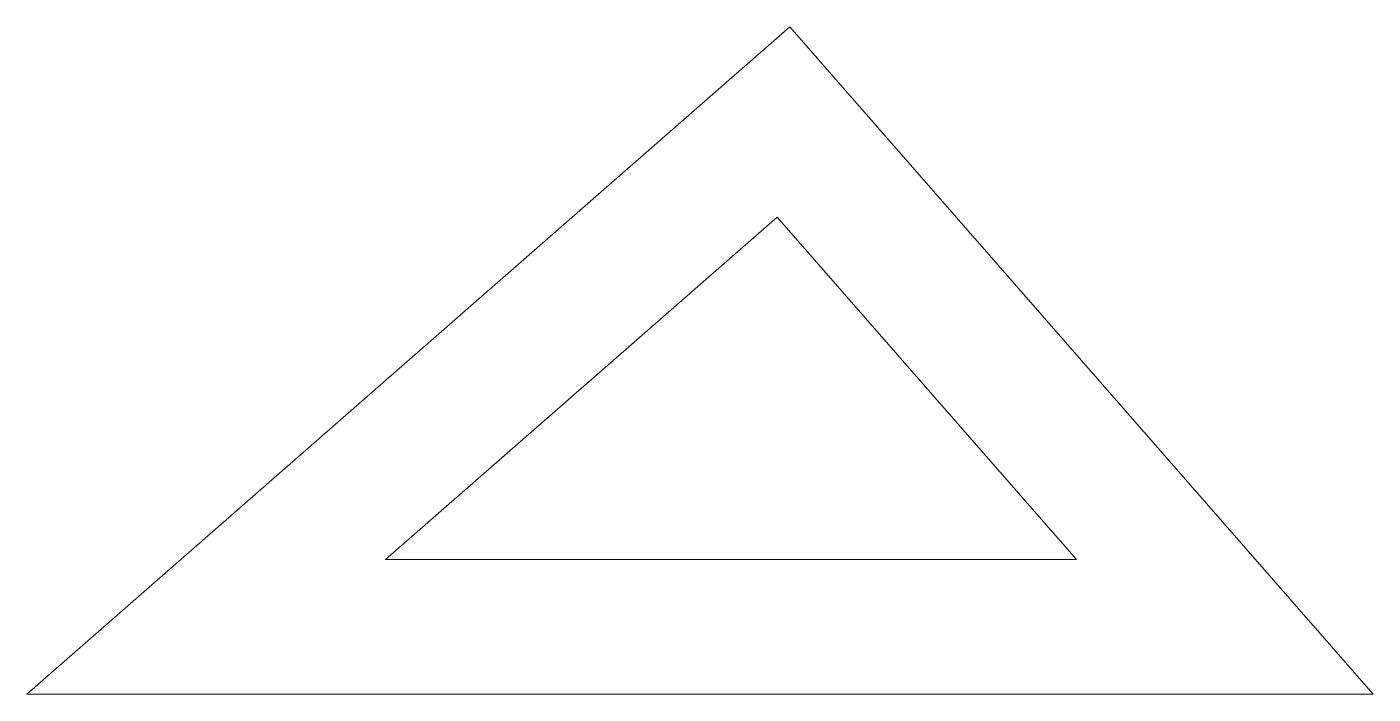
# Model space of a CAD drawing. Header units: millimetres. Extents: x 0 to 15, y 0 to 7.4.
import ezdxf

# ---------------------------------------------------------------- set-up
doc = ezdxf.new("R2010")
doc.units = ezdxf.units.MM
doc.layers.get('0').update_dxf_attribs({"color": 1, "lineweight": 5})

msp = doc.modelspace()

# ---------------------------------------------------------------- linework, layer by layer
for p, q in [((8.5, 7.43), (0, 0)), ((15, 0), (8.5, 7.43)), ((8.36, 5.31), (3.995, 1.5)), ((11.697, 1.5), (8.36, 5.31)), ((3.995, 1.5), (11.697, 1.5)), ((0, 0), (15, 0))]:
    msp.add_line(p, q)

doc.saveas('drawing.dxf')
